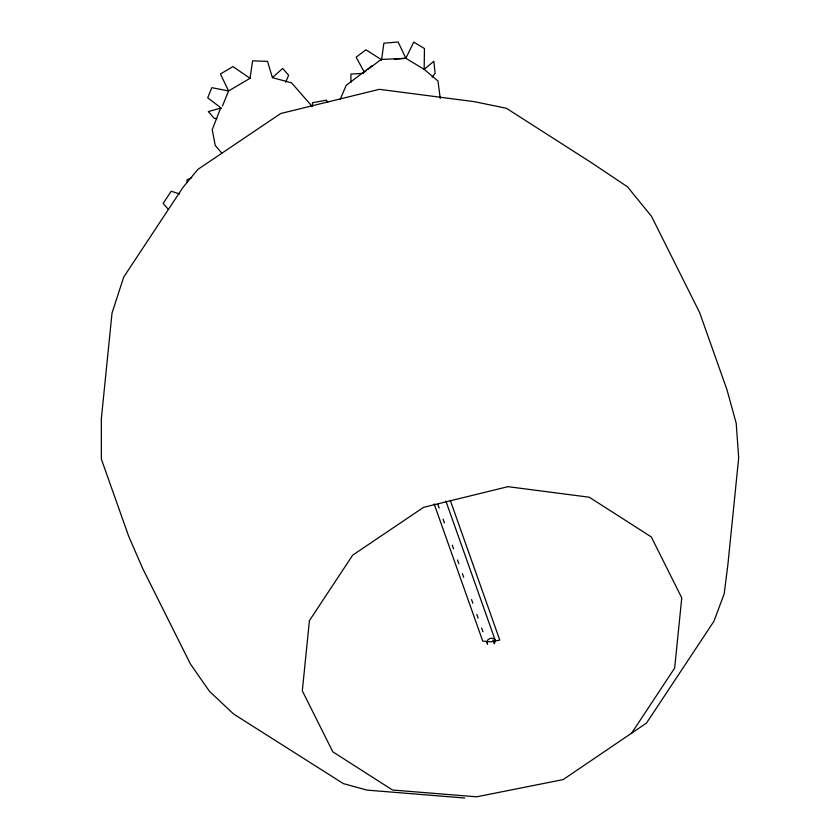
<?xml version="1.0" encoding="UTF-8"?>
<svg xmlns="http://www.w3.org/2000/svg" width="840" height="840" viewBox="0 0 840 840"><rect width="100%" height="100%" fill="white"/><g stroke="black" fill="none" stroke-linecap="round" stroke-linejoin="round"><path stroke-width="1.26" d="M350.889 82.509L350.921 74.067L363.489 73.353M187.026 182.353L187.047 179.802L191.646 177.702M445.872 501.039L495.39 640.763L494.256 643.808L492.944 640.091M381.497 60.343L383.88 43.197L398.129 42L405.856 58.296L424.158 69.353L437.966 80.986L440.255 98.459M222.474 105.987L228.585 90.951L250.026 78.32L252.63 60.837L267.529 61.383L272.423 77.627L291.585 82.866L312.155 106.439M285.642 82.246L288.635 75.233L282.66 68.428L272.423 77.627M340.179 99.361L346.217 85.323L371.899 65.835M394.317 59.262L405.856 58.296L413.753 42.084L424.452 48.541L424.158 69.353L433.85 61.299L435.12 73.248L432.086 77.228M631.397 733.541L674.667 668.062L681.755 597.88L651.273 536.907L589.26 497.217L507.98 486.665L423.549 507.35L352.685 555.167L309.414 620.655L302.316 690.837L332.798 751.811L392.522 790.02L476.627 796.814L563.168 779.583L646.517 723.062L713.927 621.285L724.175 593.87L727.923 564.312L738.675 457.884L736.218 423.276L726.999 389.865L699.615 312.532L651.546 216.395L627.49 186.805L591.192 162.54L506.384 108.266L474.317 101.661L379.365 89.334L280.718 113.505L197.915 169.376L182.889 187.52L123.732 277.053L112.014 313.089L101.325 418.908L101.357 459.092L128.74 536.424L142.769 568.659L190.439 664.02L209.475 691.32L233.625 714.042L343.392 783.625L366.996 790.115L464.646 798M366.293 70.686L364.329 72.188L356.139 57.215L365.925 49.78L381.077 59.472L405.856 58.296M368.267 69.195L381.077 59.472M216.835 118.608L214.284 118.398L208.309 111.594L220.658 108.108L212.205 129.623L215.271 145.499L221.802 153.122M179.666 193.977L171.213 191.216L163.17 203.396L168.189 209.16M250.026 78.32L232.974 66.591L220.437 73.983L228.585 90.951L211.838 87.675L207.711 97.818L221.529 108.308M327.705 102.344L326.456 100.18L312.512 102.742L312.543 106.564M450.293 500.367L499.769 640.08L491.138 641.802L482.738 641.13L434.144 503.885M486.685 641.739L487.568 644.217L487.043 641.277A4.389 3.423 -19.5 0 1 491.495 638.264A4.389 3.423 -19.5 0 1 495.39 640.763M437.85 504.368L439.163 508.074M443.1 519.204L444.413 522.91M452.298 545.171L453.611 548.877M457.548 560.007L458.861 563.714M462.368 573.605L463.68 577.322M471.555 599.571L472.868 603.278M476.816 614.408L478.128 618.114M481.625 628.005L482.937 631.722"/></g></svg>
